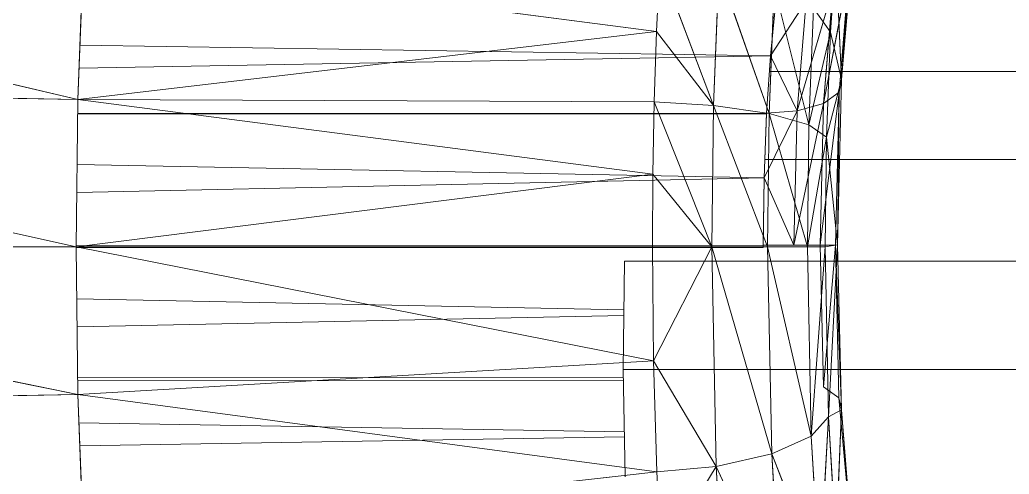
# Model space of a CAD drawing. Header units: inches. Extents: x 4387 to 7158, y 1246 to 2590.
# Drawn here: x 4703.2262 to 4703.5224, y 2085.9234 to 2086.0595 of the extents above; entities that cross this region are included whole.
import ezdxf

# ---------------------------------------------------------------- set-up
doc = ezdxf.new("R2010")
doc.units = ezdxf.units.IN
doc.header["$MEASUREMENT"] = 0

# ---------------------------------------------------------------- blocks, each defined once
blk = doc.blocks.new('Double_Cord_Chandelier_Ravenhill_dwg_Group_18-V69-10TH FLOOR RCP')
at = {"color": 37, "lineweight": 9}
for p, q in [((16.81976, 9.8234), (16.83638, 9.79589)), ((0.27932, 0.23668), (16.83638, 9.79589)), ((16.83638, 9.79589), (0.27932, 0.23668)), ((16.83638, 9.79589), (16.85222, 9.76765)), ((0.29717, 0.20959), (16.85222, 9.76765)), ((16.85222, 9.76765), (0.29717, 0.20959)), ((0.31395, 0.18413), (16.83106, 9.72029)), ((16.83106, 9.72029), (0.31395, 0.18413)), ((0.32851, 0.16203), (16.84309, 9.69673)), ((16.84309, 9.69673), (0.32851, 0.16203))]:
    blk.add_line(p, q, dxfattribs=at)
blk = doc.blocks.new('Double_Cord_Chandelier_Ravenhill_dwg_skpfb8LBq-V71-10TH FLOOR RCP')
at = {"color": 37, "lineweight": 9}
for p, q in [((0.27478, 0.32144), (0.46185, 0.43443)), ((0.48658, 0.39278), (0.27478, 0.32144)), ((0.29729, 0.28349), (0.48658, 0.39278)), ((0.1131, 0.25484), (0.25221, 0.35739)), ((0.25221, 0.35739), (0.27478, 0.32144)), ((0.29729, 0.28349), (0.51029, 0.35054)), ((0.3189, 0.24502), (0.51029, 0.35054)), ((0.12673, 0.25063), (0.26658, 0.33449)), ((0.26658, 0.33449), (0.12673, 0.25063)), ((0.27021, 0.32871), (0.12747, 0.2494)), ((0.27021, 0.32871), (0.12747, 0.2494)), ((0.1131, 0.25484), (0.27478, 0.32144)), ((0.1306, 0.22657), (0.27478, 0.32144)), ((0.29729, 0.28349), (0.27478, 0.32144)), ((0.27686, 0.31792), (0.13542, 0.23625)), ((0.13592, 0.23541), (0.27728, 0.31722)), ((0.3189, 0.24502), (0.53226, 0.30901)), ((0.28509, 0.30407), (0.14506, 0.21928)), ((0.14506, 0.21928), (0.28509, 0.30407)), ((0.28937, 0.29685), (0.1459, 0.21778)), ((0.1459, 0.21778), (0.28937, 0.29685)), ((0.07185, 0.28497), (0.09853, 0.24459)), ((0.29747, 0.28318), (0.11941, 0.18022)), ((0.1306, 0.22657), (0.29729, 0.28349)), ((0.14792, 0.19725), (0.29729, 0.28349)), ((0.29729, 0.28349), (0.15871, 0.17828)), ((0.3189, 0.24502), (0.29729, 0.28349)), ((0.09919, 0.27634), (0.09853, 0.24459)), ((0.09919, 0.27634), (0.1131, 0.25484)), ((0.09853, 0.24459), (0.06084, 0.27114)), ((0.06084, 0.27114), (0.08602, 0.23304)), ((0.12928, 0.16262), (0.30527, 0.2693)), ((0.3094, 0.26194), (0.12928, 0.16262)), ((0.05541, 0.25738), (0.07681, 0.21497)), ((0.05541, 0.25738), (0.07845, 0.22252)), ((0.05541, 0.25738), (0.08602, 0.23304)), ((0.09853, 0.24459), (0.1131, 0.25484)), ((0.1306, 0.22657), (0.1131, 0.25484)), ((0.07681, 0.21497), (0.05607, 0.24635)), ((0.05607, 0.24635), (0.07456, 0.21115)), ((0.13833, 0.14547), (0.31688, 0.24861)), ((0.05164, 0.24439), (0.07456, 0.21115)), ((0.05164, 0.24439), (0.07697, 0.20841)), ((0.07697, 0.20841), (0.05164, 0.24439)), ((0.09853, 0.24459), (0.08602, 0.23304)), ((0.09853, 0.24459), (0.13253, 0.18837)), ((0.09853, 0.24459), (0.1306, 0.22657)), ((0.3189, 0.24502), (0.15871, 0.17828)), ((0.3189, 0.24502), (0.16915, 0.15936)), ((0.3189, 0.24502), (0.17912, 0.14072)), ((0.3189, 0.24502), (0.3389, 0.2072)), ((0.32332, 0.23666), (0.14594, 0.13)), ((0.07845, 0.22252), (0.08602, 0.23304)), ((0.13253, 0.18837), (0.08602, 0.23304)), ((0.11807, 0.18001), (0.08602, 0.23304)), ((0.14594, 0.13), (0.32653, 0.23058)), ((0.13253, 0.18837), (0.1306, 0.22657)), ((0.1306, 0.22657), (0.14792, 0.19725)), ((0.07681, 0.21497), (0.07845, 0.22252)), ((0.07845, 0.22252), (0.10316, 0.17139)), ((0.07845, 0.22252), (0.10775, 0.17405)), ((0.07845, 0.22252), (0.11807, 0.18001)), ((0.07681, 0.21497), (0.07456, 0.21115)), ((0.07681, 0.21497), (0.10316, 0.17139)), ((0.07681, 0.21497), (0.10023, 0.16903)), ((0.10023, 0.16903), (0.07456, 0.21115)), ((0.07697, 0.20841), (0.07456, 0.21115)), ((0.10076, 0.16938), (0.07456, 0.21115)), ((0.07697, 0.20841), (0.08266, 0.20789)), ((0.07697, 0.20841), (0.10076, 0.16938)), ((0.08266, 0.20789), (0.10471, 0.1717)), ((0.08266, 0.20789), (0.10076, 0.16938)), ((0.3389, 0.2072), (0.17912, 0.14072)), ((0.13253, 0.18837), (0.14792, 0.19725)), ((0.14792, 0.19725), (0.15871, 0.17828)), ((0.13253, 0.18837), (0.11807, 0.18001)), ((0.13253, 0.18837), (0.15871, 0.17828)), ((0.13253, 0.18837), (0.15326, 0.15137)), ((0.13253, 0.18837), (0.16915, 0.15936)), ((0.10775, 0.17405), (0.11807, 0.18001)), ((0.11941, 0.18022), (0.11154, 0.17566)), ((0.11154, 0.17566), (0.11942, 0.18021)), ((0.11807, 0.18001), (0.15326, 0.15137)), ((0.11807, 0.18001), (0.13762, 0.14513)), ((0.12928, 0.16262), (0.11941, 0.18022)), ((0.15871, 0.17828), (0.16915, 0.15936)), ((0.11154, 0.17566), (0.10471, 0.1717)), ((0.12502, 0.13439), (0.11154, 0.17566)), ((0.12928, 0.16262), (0.11154, 0.17566)), ((0.11154, 0.17566), (0.13078, 0.1403)), ((0.10316, 0.17139), (0.10775, 0.17405)), ((0.10775, 0.17405), (0.11922, 0.14273)), ((0.10775, 0.17405), (0.13762, 0.14513)), ((0.10775, 0.17405), (0.12562, 0.14217)), ((0.10316, 0.17139), (0.10023, 0.16903)), ((0.10076, 0.16938), (0.10023, 0.16903)), ((0.10023, 0.16903), (0.1239, 0.12554)), ((0.12268, 0.1291), (0.10023, 0.16903)), ((0.11922, 0.14273), (0.10023, 0.16903)), ((0.10471, 0.1717), (0.10076, 0.16938)), ((0.12268, 0.1291), (0.10076, 0.16938)), ((0.10316, 0.17139), (0.11922, 0.14273)), ((0.12502, 0.13439), (0.10471, 0.1717)), ((0.12268, 0.1291), (0.10471, 0.1717)), ((0.13833, 0.14547), (0.12928, 0.16262)), ((0.12928, 0.16262), (0.13078, 0.1403)), ((0.15326, 0.15137), (0.16915, 0.15936)), ((0.17912, 0.14072), (0.16915, 0.15936)), ((0.15326, 0.15137), (0.13762, 0.14513)), ((0.18848, 0.12259), (0.15326, 0.15137)), ((0.17912, 0.14072), (0.15326, 0.15137)), ((0.15326, 0.15137), (0.17213, 0.11548)), ((0.13762, 0.14513), (0.12562, 0.14217)), ((0.13833, 0.14547), (0.13078, 0.1403)), ((0.13762, 0.14513), (0.15542, 0.11128)), ((0.13762, 0.14513), (0.17213, 0.11548)), ((0.13833, 0.14547), (0.14594, 0.13)), ((0.11922, 0.14273), (0.12562, 0.14217)), ((0.11922, 0.14273), (0.1239, 0.12554)), ((0.11922, 0.14273), (0.13385, 0.1149)), ((0.12562, 0.14217), (0.15542, 0.11128)), ((0.12562, 0.14217), (0.14189, 0.11122)), ((0.12562, 0.14217), (0.13385, 0.1149)), ((0.12502, 0.13439), (0.13078, 0.1403)), ((0.13987, 0.10295), (0.13078, 0.1403)), ((0.14487, 0.11048), (0.13078, 0.1403)), ((0.14594, 0.13), (0.13078, 0.1403)), ((0.18848, 0.12259), (0.17912, 0.14072)), ((0.12502, 0.13439), (0.12268, 0.1291)), ((0.13987, 0.10295), (0.12502, 0.13439)), ((0.13869, 0.09521), (0.12502, 0.13439)), ((0.13869, 0.09521), (0.12268, 0.1291)), ((0.12268, 0.1291), (0.1239, 0.12554)), ((0.14487, 0.11048), (0.14594, 0.13)), ((0.14594, 0.13), (0.15217, 0.11616)), ((0.14117, 0.08897), (0.1239, 0.12554)), ((0.13869, 0.09521), (0.1239, 0.12554)), ((0.1239, 0.12554), (0.13385, 0.1149)), ((0.1239, 0.12554), (0.14396, 0.09433)), ((0.14189, 0.11122), (0.13385, 0.1149)), ((0.13385, 0.1149), (0.14396, 0.09433))]:
    blk.add_line(p, q, dxfattribs=at)
at = {"color": 37, "lineweight": 9, "flags": 128}
for points in [[(0.46185, 0.43443), (0.43708, 0.47391), (0.64893, 0.54743), (0.46185, 0.43443), (0.27478, 0.32144), (0.48658, 0.39278)], [(0.43708, 0.47391), (0.4132, 0.50968), (0.23046, 0.38998), (0.09919, 0.27634), (0.1131, 0.25484), (0.09853, 0.24459), (0.08602, 0.23304), (0.11807, 0.18001), (0.13762, 0.14513), (0.15326, 0.15137), (0.11807, 0.18001), (0.13253, 0.18836), (0.09853, 0.24459), (0.07185, 0.28497), (0.09919, 0.27634), (0.09853, 0.24459), (0.1306, 0.22657), (0.13253, 0.18837), (0.14792, 0.19725), (0.29729, 0.28349), (0.15871, 0.17828), (0.3189, 0.24502)], [(0.1131, 0.25484), (0.27478, 0.32144), (0.1306, 0.22657), (0.29729, 0.28349), (0.48658, 0.39278), (0.51029, 0.35054), (0.70169, 0.45606), (0.48658, 0.39278), (0.67586, 0.50206), (0.70169, 0.45606)], [(0.05541, 0.25738), (0.08602, 0.23304), (0.07845, 0.22252), (0.11807, 0.18001), (0.10775, 0.17405), (0.07845, 0.22252), (0.10316, 0.17139), (0.11922, 0.14273), (0.10023, 0.16903), (0.10316, 0.17139)], [(0.08577, 0.2962), (0.23046, 0.38998), (0.25221, 0.35739), (0.1131, 0.25484), (0.1306, 0.22657), (0.14792, 0.19725), (0.15872, 0.17828)], [(0.29729, 0.28349), (0.27478, 0.32144), (0.25221, 0.35739), (0.09919, 0.27634), (0.08577, 0.2962), (0.07185, 0.28497), (0.06084, 0.27114), (0.08602, 0.23304), (0.13253, 0.18837), (0.16915, 0.15936), (0.15872, 0.17828), (0.13253, 0.18837), (0.15326, 0.15137), (0.17912, 0.14072), (0.3189, 0.24502), (0.16915, 0.15936)], [(0.51029, 0.35054), (0.29729, 0.28349), (0.3189, 0.24502), (0.51029, 0.35054)], [(0.3389, 0.2072), (0.3189, 0.24502), (0.53226, 0.30901)], [(0.09853, 0.24459), (0.06084, 0.27114)], [(0.05541, 0.25738), (0.07845, 0.22252), (0.07681, 0.21497), (0.05607, 0.24635)], [(0.05541, 0.25738), (0.07681, 0.21497), (0.10316, 0.17139), (0.10775, 0.17405), (0.13762, 0.14513), (0.17213, 0.11548), (0.15542, 0.11128), (0.18514, 0.08903), (0.16769, 0.08633), (0.19798, 0.06063), (0.20878, 0.08047), (0.18514, 0.08903), (0.2018, 0.09551), (0.20878, 0.08047), (0.21496, 0.0664), (0.3702, 0.14113), (0.20878, 0.08047), (0.35611, 0.17234), (0.2018, 0.09551)], [(0.29721, 0.28364), (0.11908, 0.1808), (0.12928, 0.16262), (0.11154, 0.17566), (0.12502, 0.13439), (0.13869, 0.09521), (0.12268, 0.1291), (0.12502, 0.13439), (0.13987, 0.10295), (0.14751, 0.07024), (0.13869, 0.09521), (0.13987, 0.10295), (0.13078, 0.1403), (0.12928, 0.16262), (0.3094, 0.26194)], [(0.31681, 0.24874), (0.13823, 0.14563), (0.12928, 0.16262), (0.30527, 0.2693)], [(0.15696, 0.10396), (0.15261, 0.08857), (0.14765, 0.07065), (0.13763, 0.06558), (0.14709, 0.06035), (0.14765, 0.07065), (0.14804, 0.07983), (0.13987, 0.10295), (0.14487, 0.11048), (0.13078, 0.1403), (0.13833, 0.14547), (0.14594, 0.13), (0.32332, 0.23666)], [(0.32653, 0.23058), (0.14594, 0.13), (0.13078, 0.1403)], [(0.33213, 0.21999), (0.1522, 0.11611), (0.14594, 0.13), (0.14487, 0.11048), (0.15217, 0.11616)], [(0.07697, 0.20841), (0.07456, 0.21115), (0.10076, 0.16938), (0.10023, 0.16903), (0.1239, 0.12554), (0.11922, 0.14273), (0.13385, 0.1149), (0.12562, 0.14217), (0.11922, 0.14273)], [(0.10471, 0.1717), (0.10076, 0.16938), (0.12268, 0.1291), (0.10471, 0.1717), (0.12502, 0.13439), (0.13078, 0.1403), (0.11154, 0.17566), (0.10471, 0.1717), (0.08266, 0.20789)], [(0.35611, 0.17234), (0.18848, 0.12259), (0.20181, 0.09551), (0.17213, 0.11548), (0.15326, 0.15137), (0.18848, 0.12259), (0.17912, 0.14072), (0.3389, 0.2072), (0.18848, 0.12259), (0.17213, 0.11548), (0.18514, 0.08903), (0.19798, 0.06063), (0.22144, 0.05053), (0.22647, 0.03675), (0.19798, 0.06063)], [(0.19037, 0.03227), (0.20921, 0.03168), (0.17978, 0.05958), (0.15312, 0.08838), (0.16415, 0.06398), (0.17978, 0.05958), (0.16769, 0.08633), (0.15542, 0.11128), (0.14189, 0.11122), (0.12562, 0.14217), (0.15542, 0.11128), (0.13762, 0.14513), (0.12562, 0.14217), (0.10775, 0.17405), (0.11922, 0.14273)], [(0.15386, 0.07246), (0.14396, 0.09433), (0.13385, 0.1149), (0.1239, 0.12554), (0.14396, 0.09433), (0.14117, 0.08897), (0.1239, 0.12554), (0.12268, 0.1291), (0.10023, 0.16903)], [(0.17912, 0.14072), (0.16915, 0.15936), (0.15326, 0.15137)], [(0.1239, 0.12554), (0.13869, 0.09521), (0.14117, 0.08897), (0.15386, 0.07246), (0.16255, 0.05001), (0.1668, 0.03409), (0.166, 0.0254), (0.17765, 0.01167), (0.15995, 0.02626)], [(0.13385, 0.1149), (0.14189, 0.11122), (0.15312, 0.08838), (0.16769, 0.08633), (0.14189, 0.11122), (0.14396, 0.09433), (0.15312, 0.08838), (0.15386, 0.07246), (0.16415, 0.06398), (0.16255, 0.05001), (0.17383, 0.03902), (0.19037, 0.03227), (0.16415, 0.06398), (0.17383, 0.03902), (0.1668, 0.03409), (0.17853, 0.02137), (0.166, 0.0254)]]:
    blk.add_lwpolyline(points, dxfattribs=at)
for points in [[(0.05607, 0.24635), (0.03469, 0.28573), (0.03817, 0.30215), (0.02218, 0.32108), (0.04781, 0.31786), (0.06115, 0.32988), (0.05195, 0.34123), (0.04781, 0.31786), (0.03817, 0.30215), (0.02012, 0.30298), (0.03469, 0.28573), (0.03744, 0.27184), (0.05607, 0.24635), (0.07456, 0.21115), (0.05164, 0.24439)], [(0.07681, 0.21497), (0.10023, 0.16903), (0.07456, 0.21115)], [(0.08266, 0.20789), (0.07697, 0.20841), (0.10076, 0.16938)]]:
    blk.add_lwpolyline(points, close=True, dxfattribs=at)
blk = doc.blocks.new('Double_Cord_Chandelier_Ravenhill_dwg_Group_9-V74-10TH FLOOR RCP')
blk.add_blockref('Double_Cord_Chandelier_Ravenhill_dwg_skpfb8LBq-V71-10TH FLOOR RCP', (0, 0))
blk = doc.blocks.new('Double_Cord_Chandelier_Ravenhill_dwg_Component_2-V75-10TH FLOOR RCP')
for name, p in [('Double_Cord_Chandelier_Ravenhill_dwg_Group_9-V74-10TH FLOOR RCP', (16.69922, 9.56253)), ('Double_Cord_Chandelier_Ravenhill_dwg_Group_18-V69-10TH FLOOR RCP', (0, 0))]:
    blk.add_blockref(name, p)
blk = doc.blocks.new('Double_Cord_Chandelier_Ravenhill_dwg-5818096-10TH FLOOR RCP')
at = {"rotation": 59.99999999999996}
blk.add_blockref('Double_Cord_Chandelier_Ravenhill_dwg_Component_2-V75-10TH FLOOR RCP', (0.07511, 33.93002), dxfattribs=at)

msp = doc.modelspace()

# ---------------------------------------------------------------- block references
at = {"color": 37, "lineweight": 9, "rotation": 89.9999999999995}
msp.add_blockref('Double_Cord_Chandelier_Ravenhill_dwg-5818096-10TH FLOOR RCP', (4756.81556, 2085.94501), dxfattribs=at)

doc.saveas('drawing.dxf')
